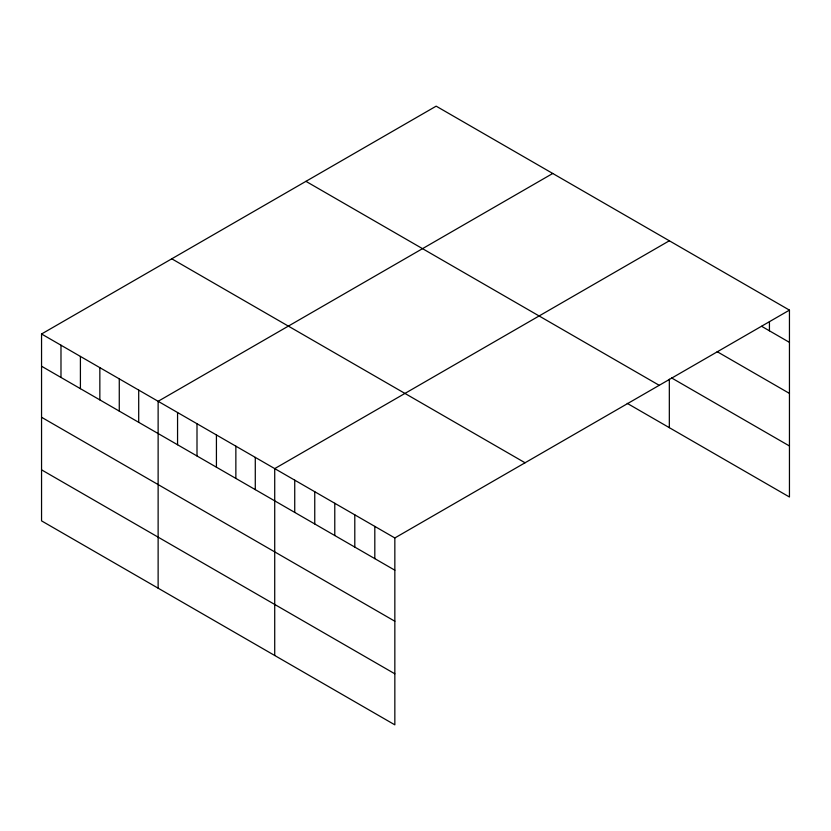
<?xml version="1.0" encoding="UTF-8"?>
<svg xmlns="http://www.w3.org/2000/svg" width="831" height="831" viewBox="0 0 831 831"><rect width="100%" height="100%" fill="white"/><g stroke="black" fill="none" stroke-linecap="round" stroke-linejoin="round"><path stroke-width="1.25" d="M789.45 310.129L394.839 537.958L394.839 724.84L41.55 520.871L41.55 333.989L436.161 106.16L789.45 310.129L789.45 497.011L627.228 403.357M552.75 173.471L158.129 401.3L158.129 588.182M669.329 240.782L274.718 468.611L274.718 655.493M761.643 326.313L789.45 342.372M717.153 351.669L789.45 393.406M671.562 377.918L789.45 445.977M305.943 181.345L659.222 385.314M171.778 258.805L525.057 462.774M41.55 333.989L394.839 537.958M41.55 366.232L394.839 570.201M41.55 417.266L394.839 621.235M41.55 469.847L394.839 673.806M769.433 321.784L769.433 330.811M669.329 379.185L669.329 427.664M374.812 526.397L374.812 558.64M354.795 514.836L354.795 547.078M334.779 503.285L334.779 535.528M314.752 491.723L314.752 523.966M294.735 480.162L294.735 512.405M255.283 457.393L255.283 489.636M235.859 446.174L235.859 478.417M216.424 434.956L216.424 467.199M196.999 423.737L196.999 455.98M177.564 412.519L177.564 444.762M138.704 390.082L138.704 422.325M119.269 378.863L119.269 411.106M99.845 367.645L99.845 399.888M80.41 356.426L80.41 388.669M60.985 345.208L60.985 377.451"/></g></svg>
